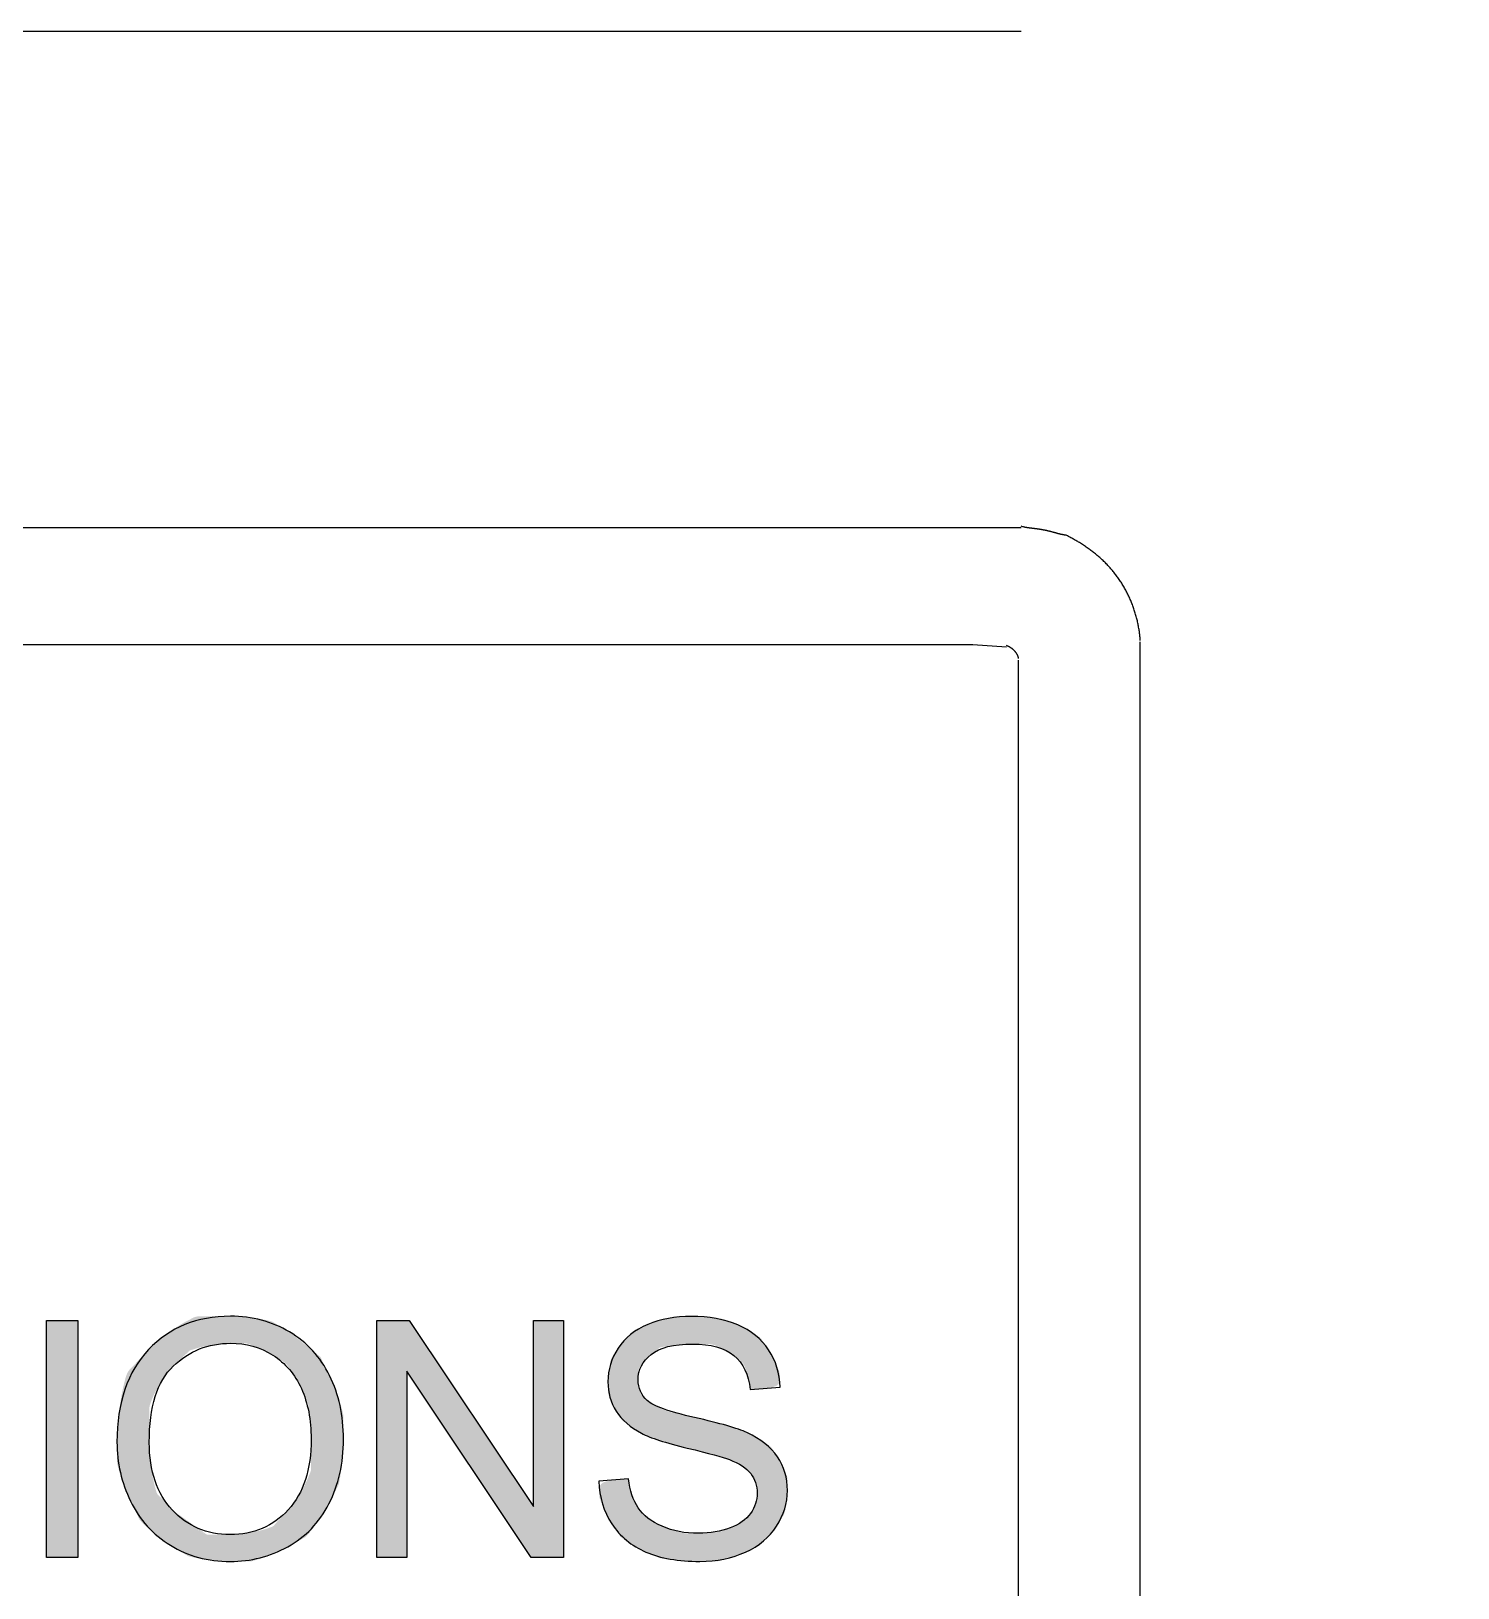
# Model space of a CAD drawing. Extents: x 408 to 498, y 628 to 778.
# Drawn here: x 449.406 to 450.125, y 647.431 to 648.214 of the extents above; entities that cross this region are included whole.
import ezdxf

# ---------------------------------------------------------------- set-up
doc = ezdxf.new("R2010")
doc.units = 0
doc.header["$MEASUREMENT"] = 0
doc.layers.add('1', color=4, linetype='Continuous')

# ---------------------------------------------------------------- blocks, each defined once
blk = doc.blocks.new('HSSCP')
at = {"layer": '1'}
h = blk.add_hatch(color=3, dxfattribs=at)
h.dxf.hatch_style = 2
h.paths.add_polyline_path([(-3.55096, -1.62332), (-3.55096, -1.50402), (-3.53518, -1.50402), (-3.53518, -1.62332)])
h = blk.add_hatch(color=3, dxfattribs=at)
h.dxf.hatch_style = 2
edge = h.paths.add_edge_path()
edge.add_spline(control_points=[(-3.41298, -1.5224), (-3.41298, -1.5224), (-3.41298, -1.5224), (-3.40834, -1.53181), (-3.4037, -1.54123), (-3.40138, -1.5519), (-3.40138, -1.56384), (-3.40138, -1.57593), (-3.40382, -1.58676), (-3.4087, -1.59631), (-3.41359, -1.60586), (-3.42051, -1.61308), (-3.42946, -1.61799), (-3.43841, -1.6229), (-3.44807, -1.62536), (-3.45843, -1.62536), (-3.46966, -1.62536), (-3.4797, -1.62265), (-3.48854, -1.61722), (-3.49738, -1.6118), (-3.50408, -1.60439), (-3.50864, -1.595), (-3.5132, -1.58562), (-3.51548, -1.57569), (-3.51548, -1.56522), (-3.51548, -1.54542), (-3.51016, -1.52991), (-3.49953, -1.51871), (-3.48889, -1.50751), (-3.47517, -1.50191), (-3.45835, -1.50191), (-3.44733, -1.50191), (-3.43741, -1.50454), (-3.42856, -1.5098), (-3.41972, -1.51506), (-3.41298, -1.5224)], knot_values=[-1, 0, 0, 0, 0, 0, 1, 1, 1, 2, 2, 2, 3, 3, 3, 4, 4, 4, 5, 5, 5, 6, 6, 6, 7, 7, 7, 8, 8, 8, 9, 9, 9, 10, 10, 10, 11, 11, 11, 11], degree=3, periodic=0)
edge = h.paths.add_edge_path()
edge.add_spline(control_points=[(-3.47017, -1.61185), (-3.47017, -1.61185), (-3.47017, -1.61185), (-3.45851, -1.61185), (-3.44663, -1.61185), (-3.43685, -1.60767), (-3.42917, -1.59932), (-3.4215, -1.59096), (-3.41766, -1.57911), (-3.41766, -1.56375), (-3.41766, -1.55404), (-3.4193, -1.54557), (-3.42258, -1.53832), (-3.42586, -1.53108), (-3.43066, -1.52547), (-3.43698, -1.52148), (-3.44331, -1.51749), (-3.4504, -1.5155), (-3.45827, -1.5155), (-3.46944, -1.5155), (-3.47906, -1.51933), (-3.48711, -1.52701), (-3.49517, -1.53469), (-3.4992, -1.54751), (-3.4992, -1.56546), (-3.4992, -1.57984), (-3.49533, -1.59117), (-3.4876, -1.59944), (-3.47987, -1.60771), (-3.47017, -1.61185)], knot_values=[-1, 0, 0, 0, 0, 0, 1, 1, 1, 2, 2, 2, 3, 3, 3, 4, 4, 4, 5, 5, 5, 6, 6, 6, 7, 7, 7, 8, 8, 8, 9, 9, 9, 9], degree=3, periodic=0)
h = blk.add_hatch(color=3, dxfattribs=at)
h.dxf.hatch_style = 2
h.paths.add_polyline_path([(-3.38454, -1.62332), (-3.38454, -1.50402), (-3.36834, -1.50402), (-3.30568, -1.59769), (-3.30568, -1.50402), (-3.29054, -1.50402), (-3.29054, -1.62332), (-3.30674, -1.62332), (-3.3694, -1.52957), (-3.3694, -1.62332)])
h = blk.add_hatch(color=3, dxfattribs=at)
h.dxf.hatch_style = 2
edge = h.paths.add_edge_path()
edge.add_spline(control_points=[(-3.18601, -1.56776), (-3.18601, -1.56776), (-3.18601, -1.56776), (-3.18271, -1.57267), (-3.1794, -1.57758), (-3.17774, -1.58323), (-3.17774, -1.58963), (-3.17774, -1.59598), (-3.17956, -1.60196), (-3.18319, -1.60758), (-3.18683, -1.61319), (-3.19205, -1.61756), (-3.19886, -1.62068), (-3.20567, -1.6238), (-3.21333, -1.62536), (-3.22185, -1.62536), (-3.23265, -1.62536), (-3.24169, -1.62379), (-3.24899, -1.62064), (-3.25629, -1.61749), (-3.26201, -1.61276), (-3.26616, -1.60644), (-3.27031, -1.60012), (-3.27249, -1.59297), (-3.27271, -1.58499), (-3.27271, -1.58499), (-3.25782, -1.58369), (-3.25782, -1.58369), (-3.25711, -1.58966), (-3.25547, -1.59456), (-3.2529, -1.59838), (-3.25032, -1.60221), (-3.24632, -1.6053), (-3.24089, -1.60766), (-3.23547, -1.61002), (-3.22936, -1.6112), (-3.22258, -1.6112), (-3.21656, -1.6112), (-3.21124, -1.6103), (-3.20663, -1.60851), (-3.20202, -1.60672), (-3.19859, -1.60427), (-3.19634, -1.60115), (-3.19409, -1.59803), (-3.19296, -1.59462), (-3.19296, -1.59094), (-3.19296, -1.58719), (-3.19404, -1.58392), (-3.19621, -1.58113), (-3.19838, -1.57834), (-3.20197, -1.57599), (-3.20696, -1.57409), (-3.21016, -1.57284), (-3.21724, -1.5709), (-3.2282, -1.56827), (-3.23916, -1.56564), (-3.24683, -1.56316), (-3.25123, -1.56082), (-3.25692, -1.55784), (-3.26117, -1.55414), (-3.26396, -1.54972), (-3.26676, -1.54529), (-3.26815, -1.54034), (-3.26815, -1.53486), (-3.26815, -1.52884), (-3.26645, -1.52321), (-3.26303, -1.51798), (-3.25961, -1.51274), (-3.25462, -1.50877), (-3.24805, -1.50606), (-3.24149, -1.50334), (-3.23419, -1.50199), (-3.22616, -1.50199), (-3.21732, -1.50199), (-3.20952, -1.50341), (-3.20277, -1.50626), (-3.19601, -1.50911), (-3.19082, -1.5133), (-3.18718, -1.51883), (-3.18355, -1.52437), (-3.18159, -1.53063), (-3.18132, -1.53763), (-3.18132, -1.53763), (-3.19646, -1.53877), (-3.19646, -1.53877), (-3.19727, -1.53123), (-3.20003, -1.52553), (-3.20472, -1.52168), (-3.20941, -1.51783), (-3.21634, -1.5159), (-3.22551, -1.5159), (-3.23506, -1.5159), (-3.24202, -1.51765), (-3.24639, -1.52115), (-3.25075, -1.52465), (-3.25294, -1.52887), (-3.25294, -1.53381), (-3.25294, -1.53809), (-3.25139, -1.54162), (-3.2483, -1.54439), (-3.24526, -1.54715), (-3.23733, -1.54999), (-3.22449, -1.55289), (-3.21166, -1.55579), (-3.20286, -1.55833), (-3.19809, -1.5605), (-3.19114, -1.5637), (-3.18601, -1.56776)], knot_values=[-1, 0, 0, 0, 0, 0, 1, 1, 1, 2, 2, 2, 3, 3, 3, 4, 4, 4, 5, 5, 5, 6, 6, 6, 7, 7, 7, 8, 8, 8, 9, 9, 9, 10, 10, 10, 11, 11, 11, 12, 12, 12, 13, 13, 13, 14, 14, 14, 15, 15, 15, 16, 16, 16, 17, 17, 17, 18, 18, 18, 19, 19, 19, 20, 20, 20, 21, 21, 21, 22, 22, 22, 23, 23, 23, 24, 24, 24, 25, 25, 25, 26, 26, 26, 27, 27, 27, 28, 28, 28, 29, 29, 29, 30, 30, 30, 31, 31, 31, 32, 32, 32, 33, 33, 33, 34, 34, 34, 35, 35, 35, 35], degree=3, periodic=0)
at = {"layer": '1', "color": 4}
for points in [[(-3.06004, -0.85496), (-4.00767, -0.85496)], [(-3.06004, -1.10496), (-4.00767, -1.10496)], [(-3.0843, -1.16387), (-3.97934, -1.16385)], [(-3.06735, -1.16501), (-3.0843, -1.16387)], [(-3.00007, -1.73256), (-3, -1.16494)], [(-3, -1.16494), (-3, -1.16239)], [(-3.06132, -1.17327), (-3.06134, -1.17156)], [(-3.06131, -1.70583), (-3.06132, -1.17327)]]:
    blk.add_lwpolyline(points, dxfattribs=at)
at = {"layer": '1', "color": 3}
for points in [[(-3.55096, -1.62332), (-3.55096, -1.50402), (-3.53518, -1.50402), (-3.53518, -1.62332), (-3.55096, -1.62332)], [(-3.38454, -1.62332), (-3.38454, -1.50402), (-3.36834, -1.50402), (-3.30568, -1.59769), (-3.30568, -1.50402), (-3.29054, -1.50402), (-3.29054, -1.62332), (-3.30674, -1.62332), (-3.3694, -1.52957), (-3.3694, -1.62332), (-3.38454, -1.62332)]]:
    blk.add_lwpolyline(points, dxfattribs=at)
at = {"layer": '1', "color": 4}
for points, knots in [([(-3.03723, -1.10866), (-3.03723, -1.10866), (-3.03759, -1.10862), (-3.03759, -1.10862), (-3.03771, -1.10861), (-3.03784, -1.1086), (-3.03796, -1.10858), (-3.03808, -1.10857), (-3.03819, -1.10855), (-3.03832, -1.10853), (-3.03844, -1.10851), (-3.03856, -1.10849), (-3.03868, -1.10847), (-3.0388, -1.10845), (-3.03893, -1.10843), (-3.03905, -1.10841), (-3.03917, -1.10838), (-3.03929, -1.10835), (-3.03942, -1.10834), (-3.03954, -1.10831), (-3.03966, -1.10828), (-3.03978, -1.10826), (-3.0399, -1.10823), (-3.04003, -1.1082), (-3.04015, -1.10817), (-3.04028, -1.10813), (-3.0404, -1.10811), (-3.04052, -1.10808), (-3.04064, -1.10805), (-3.04076, -1.10803), (-3.04089, -1.10798), (-3.04102, -1.10796), (-3.04114, -1.10792), (-3.04126, -1.10789), (-3.04138, -1.10786), (-3.04151, -1.10782), (-3.04163, -1.10779), (-3.04175, -1.10775), (-3.04188, -1.10773), (-3.04201, -1.10769), (-3.04213, -1.10766), (-3.04226, -1.10762), (-3.04238, -1.10759), (-3.0425, -1.10755), (-3.04263, -1.10751), (-3.04275, -1.10748), (-3.04288, -1.10744), (-3.043, -1.10742), (-3.04312, -1.10737), (-3.04325, -1.10735), (-3.04338, -1.10731), (-3.0435, -1.10727), (-3.04363, -1.10724), (-3.04376, -1.1072), (-3.04388, -1.10717), (-3.04401, -1.10713), (-3.04414, -1.1071), (-3.04426, -1.10706), (-3.04439, -1.10704), (-3.04451, -1.10699), (-3.04464, -1.10697), (-3.04476, -1.10693), (-3.04489, -1.1069), (-3.04502, -1.10686), (-3.04514, -1.10683), (-3.04527, -1.1068), (-3.0454, -1.10676), (-3.04552, -1.10674), (-3.04565, -1.10671), (-3.04578, -1.10667), (-3.0459, -1.10664), (-3.04603, -1.10661), (-3.04616, -1.10657), (-3.04628, -1.10655), (-3.04641, -1.10652), (-3.04654, -1.10649), (-3.04666, -1.10647), (-3.04679, -1.10644), (-3.04692, -1.10641), (-3.04704, -1.10637), (-3.04717, -1.10634), (-3.0473, -1.10632), (-3.04743, -1.10629), (-3.04756, -1.10626), (-3.04769, -1.10624), (-3.04781, -1.10621), (-3.04794, -1.10618), (-3.04807, -1.10615), (-3.0482, -1.10614), (-3.04833, -1.10611), (-3.04846, -1.10609), (-3.04858, -1.10606), (-3.04871, -1.10603), (-3.04884, -1.106), (-3.04897, -1.10599), (-3.04909, -1.10596), (-3.04922, -1.10594), (-3.04935, -1.10591), (-3.04948, -1.1059), (-3.04961, -1.10587), (-3.04974, -1.10584), (-3.04987, -1.10583), (-3.04999, -1.1058), (-3.05012, -1.10577), (-3.05025, -1.10576), (-3.05038, -1.10573), (-3.05051, -1.10572), (-3.05064, -1.10569), (-3.05077, -1.10568), (-3.0509, -1.10565), (-3.05103, -1.10564), (-3.05115, -1.10562), (-3.05128, -1.1056), (-3.05141, -1.10558), (-3.05154, -1.10556), (-3.05167, -1.10554), (-3.0518, -1.10553), (-3.05193, -1.1055), (-3.05206, -1.10549), (-3.05219, -1.10548), (-3.05231, -1.10546), (-3.05244, -1.10543), (-3.05257, -1.10542), (-3.0527, -1.10541), (-3.05283, -1.10539), (-3.05296, -1.10538), (-3.05309, -1.10537), (-3.05322, -1.10534), (-3.05334, -1.10533), (-3.05347, -1.10531), (-3.0536, -1.1053), (-3.05373, -1.10529), (-3.05386, -1.10527), (-3.05399, -1.10526), (-3.05412, -1.10524), (-3.05425, -1.10523), (-3.05438, -1.10522), (-3.0545, -1.10519), (-3.05463, -1.10518), (-3.05476, -1.10516), (-3.05489, -1.10515), (-3.05502, -1.10514), (-3.05515, -1.10512), (-3.05528, -1.10511), (-3.05541, -1.10508), (-3.05554, -1.10507), (-3.05566, -1.10506), (-3.05579, -1.10504), (-3.05592, -1.10501), (-3.05605, -1.105), (-3.05618, -1.10499), (-3.05631, -1.10497), (-3.05644, -1.10495), (-3.05656, -1.10493), (-3.05669, -1.10491), (-3.05682, -1.10489), (-3.05695, -1.10487), (-3.05709, -1.10485), (-3.05722, -1.10482), (-3.05735, -1.1048), (-3.05747, -1.10478), (-3.0576, -1.10476), (-3.05773, -1.10473), (-3.05783, -1.10472), (-3.05795, -1.10469), (-3.05806, -1.10468), (-3.05821, -1.10465), (-3.05835, -1.10461), (-3.05849, -1.10458), (-3.05872, -1.10453), (-3.05894, -1.10447), (-3.05916, -1.1044), (-3.05946, -1.10434), (-3.05975, -1.10425), (-3.06004, -1.10417)], [0, 0, 0, 0, 1, 1, 1, 2, 2, 2, 3, 3, 3, 4, 4, 4, 5, 5, 5, 6, 6, 6, 7, 7, 7, 8, 8, 8, 9, 9, 9, 10, 10, 10, 11, 11, 11, 12, 12, 12, 13, 13, 13, 14, 14, 14, 15, 15, 15, 16, 16, 16, 17, 17, 17, 18, 18, 18, 19, 19, 19, 20, 20, 20, 21, 21, 21, 22, 22, 22, 23, 23, 23, 24, 24, 24, 25, 25, 25, 26, 26, 26, 27, 27, 27, 28, 28, 28, 29, 29, 29, 30, 30, 30, 31, 31, 31, 32, 32, 32, 33, 33, 33, 34, 34, 34, 35, 35, 35, 36, 36, 36, 37, 37, 37, 38, 38, 38, 39, 39, 39, 40, 40, 40, 41, 41, 41, 42, 42, 42, 43, 43, 43, 44, 44, 44, 45, 45, 45, 46, 46, 46, 47, 47, 47, 48, 48, 48, 49, 49, 49, 50, 50, 50, 51, 51, 51, 52, 52, 52, 53, 53, 53, 54, 54, 54, 55, 55, 55, 56, 56, 56, 57, 57, 57, 58, 58, 58, 58]), ([(-3, -1.1616), (-3, -1.1616), (-3.00006, -1.16064), (-3.00006, -1.16064), (-3.00008, -1.16031), (-3.00011, -1.15999), (-3.00014, -1.15965), (-3.00017, -1.15932), (-3.0002, -1.15898), (-3.00024, -1.15864), (-3.00028, -1.1583), (-3.00032, -1.15797), (-3.00037, -1.15763), (-3.00041, -1.15729), (-3.00046, -1.15693), (-3.00052, -1.1566), (-3.00057, -1.15624), (-3.00062, -1.15589), (-3.00068, -1.15554), (-3.00075, -1.15519), (-3.00081, -1.15483), (-3.00087, -1.15448), (-3.00094, -1.15413), (-3.00101, -1.15377), (-3.00109, -1.15341), (-3.00116, -1.15306), (-3.00124, -1.15269), (-3.00132, -1.15234), (-3.0014, -1.15197), (-3.00149, -1.15162), (-3.00157, -1.15125), (-3.00166, -1.15089), (-3.00176, -1.15052), (-3.00185, -1.15017), (-3.00195, -1.1498), (-3.00205, -1.14943), (-3.00215, -1.14907), (-3.00225, -1.1487), (-3.00235, -1.14834), (-3.00246, -1.14797), (-3.00258, -1.1476), (-3.00269, -1.14724), (-3.0028, -1.14688), (-3.00292, -1.14652), (-3.00304, -1.14615), (-3.00316, -1.14579), (-3.00329, -1.14542), (-3.00341, -1.14507), (-3.00354, -1.1447), (-3.00367, -1.14433), (-3.0038, -1.14398), (-3.00394, -1.14362), (-3.00408, -1.14326), (-3.00422, -1.1429), (-3.00436, -1.14254), (-3.0045, -1.14219), (-3.00465, -1.14184), (-3.0048, -1.14147), (-3.00495, -1.14112), (-3.00511, -1.14077), (-3.00526, -1.14043), (-3.00542, -1.14008), (-3.00558, -1.13972), (-3.00574, -1.13938), (-3.00591, -1.13903), (-3.00607, -1.13869), (-3.00624, -1.13834), (-3.00641, -1.138), (-3.00659, -1.13766), (-3.00676, -1.13732), (-3.00694, -1.13698), (-3.00711, -1.13664), (-3.0073, -1.13631), (-3.00748, -1.13598), (-3.00766, -1.13564), (-3.00785, -1.1353), (-3.00804, -1.13498), (-3.00823, -1.13465), (-3.00842, -1.13431), (-3.00862, -1.13399), (-3.00882, -1.13366), (-3.00902, -1.13333), (-3.00922, -1.13301), (-3.00942, -1.1327), (-3.00963, -1.13237), (-3.00983, -1.13206), (-3.01004, -1.13173), (-3.01026, -1.13142), (-3.01047, -1.13111), (-3.01069, -1.1308), (-3.0109, -1.13049), (-3.01112, -1.13017), (-3.01135, -1.12986), (-3.01157, -1.12955), (-3.01179, -1.12925), (-3.01202, -1.12894), (-3.01225, -1.12864), (-3.01248, -1.12834), (-3.01271, -1.12803), (-3.01295, -1.12773), (-3.01318, -1.12743), (-3.01342, -1.12715), (-3.01366, -1.12685), (-3.0139, -1.12655), (-3.01415, -1.12627), (-3.01439, -1.12598), (-3.01463, -1.12568), (-3.01489, -1.1254), (-3.01514, -1.12512), (-3.01539, -1.12483), (-3.01565, -1.12456), (-3.0159, -1.12427), (-3.01616, -1.124), (-3.01642, -1.12372), (-3.01668, -1.12345), (-3.01694, -1.12318), (-3.01721, -1.1229), (-3.01748, -1.12263), (-3.01774, -1.12236), (-3.01801, -1.1221), (-3.01828, -1.12183), (-3.01855, -1.12158), (-3.01883, -1.1213), (-3.01911, -1.12105), (-3.01939, -1.12079), (-3.01967, -1.12053), (-3.01995, -1.12029), (-3.02023, -1.12003), (-3.02051, -1.11977), (-3.02081, -1.11953), (-3.02109, -1.11928), (-3.02138, -1.11904), (-3.02167, -1.11879), (-3.02197, -1.11855), (-3.02226, -1.11831), (-3.02256, -1.11806), (-3.02285, -1.11782), (-3.02315, -1.11759), (-3.02345, -1.11736), (-3.02375, -1.11711), (-3.02405, -1.11688), (-3.02436, -1.11665), (-3.02466, -1.11642), (-3.02497, -1.11619), (-3.02528, -1.11596), (-3.02559, -1.11574), (-3.02591, -1.11551), (-3.02622, -1.1153), (-3.02653, -1.11506), (-3.02685, -1.11485), (-3.02716, -1.11463), (-3.02748, -1.11441), (-3.0278, -1.1142), (-3.02812, -1.11399), (-3.02844, -1.11378), (-3.02877, -1.11356), (-3.02909, -1.11336), (-3.02943, -1.11314), (-3.02976, -1.11292), (-3.0301, -1.1127), (-3.03042, -1.1125), (-3.03074, -1.11231), (-3.03107, -1.11211), (-3.03136, -1.11193), (-3.03164, -1.11176), (-3.03193, -1.11158), (-3.03231, -1.11136), (-3.0327, -1.11113), (-3.03308, -1.11093), (-3.03367, -1.11059), (-3.03427, -1.11025), (-3.03487, -1.10994), (-3.03566, -1.1095), (-3.03644, -1.10908), (-3.03723, -1.10866)], [0, 0, 0, 0, 1, 1, 1, 2, 2, 2, 3, 3, 3, 4, 4, 4, 5, 5, 5, 6, 6, 6, 7, 7, 7, 8, 8, 8, 9, 9, 9, 10, 10, 10, 11, 11, 11, 12, 12, 12, 13, 13, 13, 14, 14, 14, 15, 15, 15, 16, 16, 16, 17, 17, 17, 18, 18, 18, 19, 19, 19, 20, 20, 20, 21, 21, 21, 22, 22, 22, 23, 23, 23, 24, 24, 24, 25, 25, 25, 26, 26, 26, 27, 27, 27, 28, 28, 28, 29, 29, 29, 30, 30, 30, 31, 31, 31, 32, 32, 32, 33, 33, 33, 34, 34, 34, 35, 35, 35, 36, 36, 36, 37, 37, 37, 38, 38, 38, 39, 39, 39, 40, 40, 40, 41, 41, 41, 42, 42, 42, 43, 43, 43, 44, 44, 44, 45, 45, 45, 46, 46, 46, 47, 47, 47, 48, 48, 48, 49, 49, 49, 50, 50, 50, 51, 51, 51, 52, 52, 52, 53, 53, 53, 54, 54, 54, 55, 55, 55, 56, 56, 56, 57, 57, 57, 58, 58, 58, 58]), ([(-3.06134, -1.17077), (-3.06134, -1.17077), (-3.06135, -1.17059), (-3.06135, -1.17059), (-3.06135, -1.17053), (-3.06136, -1.17046), (-3.06137, -1.1704), (-3.06137, -1.17034), (-3.06138, -1.17028), (-3.06139, -1.17021), (-3.06141, -1.17016), (-3.06142, -1.17009), (-3.06144, -1.17002), (-3.06145, -1.16997), (-3.06146, -1.1699), (-3.06148, -1.16983), (-3.0615, -1.16978), (-3.06152, -1.16971), (-3.06154, -1.16964), (-3.06156, -1.16959), (-3.06158, -1.16952), (-3.0616, -1.16945), (-3.06163, -1.1694), (-3.06165, -1.16933), (-3.06168, -1.16926), (-3.06171, -1.16921), (-3.06173, -1.16914), (-3.06177, -1.16907), (-3.06179, -1.16901), (-3.06183, -1.16895), (-3.06186, -1.16888), (-3.06189, -1.16882), (-3.06192, -1.16876), (-3.06196, -1.16869), (-3.06199, -1.16863), (-3.06203, -1.16857), (-3.06207, -1.1685), (-3.06211, -1.16844), (-3.06215, -1.16838), (-3.06219, -1.16831), (-3.06223, -1.16825), (-3.06227, -1.16819), (-3.06231, -1.16812), (-3.06235, -1.16806), (-3.0624, -1.168), (-3.06244, -1.16793), (-3.06249, -1.16787), (-3.06253, -1.16781), (-3.06258, -1.16774), (-3.06262, -1.16769), (-3.06268, -1.16762), (-3.06272, -1.16757), (-3.06277, -1.1675), (-3.06283, -1.16745), (-3.06287, -1.16738), (-3.06293, -1.16732), (-3.06298, -1.16726), (-3.06303, -1.1672), (-3.06308, -1.16713), (-3.06314, -1.16708), (-3.06319, -1.16701), (-3.06325, -1.16696), (-3.06331, -1.1669), (-3.06337, -1.16684), (-3.06342, -1.16678), (-3.06348, -1.16673), (-3.06354, -1.16667), (-3.0636, -1.16661), (-3.06366, -1.16655), (-3.06372, -1.1665), (-3.06378, -1.16644), (-3.06384, -1.16638), (-3.0639, -1.16632), (-3.06396, -1.16627), (-3.06403, -1.16621), (-3.06409, -1.16616), (-3.06416, -1.1661), (-3.06422, -1.16605), (-3.06429, -1.166), (-3.06435, -1.16594), (-3.06442, -1.16589), (-3.06449, -1.16585), (-3.06455, -1.16579), (-3.06462, -1.16574), (-3.06469, -1.16568), (-3.06476, -1.16563), (-3.06483, -1.16559), (-3.06489, -1.16553), (-3.06497, -1.16548), (-3.06504, -1.16544), (-3.0651, -1.16538), (-3.06518, -1.16534), (-3.06525, -1.16529), (-3.06532, -1.16525), (-3.06539, -1.16521), (-3.06546, -1.16515), (-3.06554, -1.16511), (-3.06561, -1.16507), (-3.06569, -1.16502), (-3.06576, -1.16498), (-3.06584, -1.16494), (-3.0659, -1.1649), (-3.06598, -1.16486), (-3.06604, -1.16482), (-3.06611, -1.16479), (-3.06618, -1.16475), (-3.06626, -1.16471), (-3.06635, -1.16467), (-3.06643, -1.16463), (-3.06656, -1.16456), (-3.06669, -1.1645), (-3.06683, -1.16445), (-3.067, -1.16437), (-3.06717, -1.16429), (-3.06735, -1.16422)], [0, 0, 0, 0, 1, 1, 1, 2, 2, 2, 3, 3, 3, 4, 4, 4, 5, 5, 5, 6, 6, 6, 7, 7, 7, 8, 8, 8, 9, 9, 9, 10, 10, 10, 11, 11, 11, 12, 12, 12, 13, 13, 13, 14, 14, 14, 15, 15, 15, 16, 16, 16, 17, 17, 17, 18, 18, 18, 19, 19, 19, 20, 20, 20, 21, 21, 21, 22, 22, 22, 23, 23, 23, 24, 24, 24, 25, 25, 25, 26, 26, 26, 27, 27, 27, 28, 28, 28, 29, 29, 29, 30, 30, 30, 31, 31, 31, 32, 32, 32, 33, 33, 33, 34, 34, 34, 35, 35, 35, 36, 36, 36, 37, 37, 37, 38, 38, 38, 38])]:
    blk.add_open_spline(points, degree=3, knots=knots, dxfattribs=at)
at = {"layer": '1', "color": 3}
for points, knots in [([(-3.51548, -1.56522), (-3.51548, -1.54542), (-3.51016, -1.52991), (-3.49953, -1.51871), (-3.48889, -1.50751), (-3.47517, -1.50191), (-3.45835, -1.50191), (-3.44733, -1.50191), (-3.43741, -1.50454), (-3.42856, -1.5098), (-3.41972, -1.51506), (-3.41298, -1.5224), (-3.40834, -1.53181), (-3.4037, -1.54123), (-3.40138, -1.5519), (-3.40138, -1.56384), (-3.40138, -1.57593), (-3.40382, -1.58676), (-3.4087, -1.59631), (-3.41359, -1.60586), (-3.42051, -1.61308), (-3.42946, -1.61799), (-3.43841, -1.6229), (-3.44807, -1.62536), (-3.45843, -1.62536), (-3.46966, -1.62536), (-3.4797, -1.62265), (-3.48854, -1.61722), (-3.49738, -1.6118), (-3.50408, -1.60439), (-3.50864, -1.595), (-3.5132, -1.58562), (-3.51548, -1.57569), (-3.51548, -1.56522)], [0, 0, 0, 0, 1, 1, 1, 2, 2, 2, 3, 3, 3, 4, 4, 4, 5, 5, 5, 6, 6, 6, 7, 7, 7, 8, 8, 8, 9, 9, 9, 10, 10, 10, 11, 11, 11, 11]), ([(-3.27271, -1.58499), (-3.27271, -1.58499), (-3.25782, -1.58369), (-3.25782, -1.58369), (-3.25711, -1.58966), (-3.25547, -1.59456), (-3.2529, -1.59838), (-3.25032, -1.60221), (-3.24632, -1.6053), (-3.24089, -1.60766), (-3.23547, -1.61002), (-3.22936, -1.6112), (-3.22258, -1.6112), (-3.21656, -1.6112), (-3.21124, -1.6103), (-3.20663, -1.60851), (-3.20202, -1.60672), (-3.19859, -1.60427), (-3.19634, -1.60115), (-3.19409, -1.59803), (-3.19296, -1.59462), (-3.19296, -1.59094), (-3.19296, -1.58719), (-3.19404, -1.58392), (-3.19621, -1.58113), (-3.19838, -1.57834), (-3.20197, -1.57599), (-3.20696, -1.57409), (-3.21016, -1.57284), (-3.21724, -1.5709), (-3.2282, -1.56827), (-3.23916, -1.56564), (-3.24683, -1.56316), (-3.25123, -1.56082), (-3.25692, -1.55784), (-3.26117, -1.55414), (-3.26396, -1.54972), (-3.26676, -1.54529), (-3.26815, -1.54034), (-3.26815, -1.53486), (-3.26815, -1.52884), (-3.26645, -1.52321), (-3.26303, -1.51798), (-3.25961, -1.51274), (-3.25462, -1.50877), (-3.24805, -1.50606), (-3.24149, -1.50334), (-3.23419, -1.50199), (-3.22616, -1.50199), (-3.21732, -1.50199), (-3.20952, -1.50341), (-3.20277, -1.50626), (-3.19601, -1.50911), (-3.19082, -1.5133), (-3.18718, -1.51883), (-3.18355, -1.52437), (-3.18159, -1.53063), (-3.18132, -1.53763), (-3.18132, -1.53763), (-3.19646, -1.53877), (-3.19646, -1.53877), (-3.19727, -1.53123), (-3.20003, -1.52553), (-3.20472, -1.52168), (-3.20941, -1.51783), (-3.21634, -1.5159), (-3.22551, -1.5159), (-3.23506, -1.5159), (-3.24202, -1.51765), (-3.24639, -1.52115), (-3.25075, -1.52465), (-3.25294, -1.52887), (-3.25294, -1.53381), (-3.25294, -1.53809), (-3.25139, -1.54162), (-3.2483, -1.54439), (-3.24526, -1.54715), (-3.23733, -1.54999), (-3.22449, -1.55289), (-3.21166, -1.55579), (-3.20286, -1.55833), (-3.19809, -1.5605), (-3.19114, -1.5637), (-3.18601, -1.56776), (-3.18271, -1.57267), (-3.1794, -1.57758), (-3.17774, -1.58323), (-3.17774, -1.58963), (-3.17774, -1.59598), (-3.17956, -1.60196), (-3.18319, -1.60758), (-3.18683, -1.61319), (-3.19205, -1.61756), (-3.19886, -1.62068), (-3.20567, -1.6238), (-3.21333, -1.62536), (-3.22185, -1.62536), (-3.23265, -1.62536), (-3.24169, -1.62379), (-3.24899, -1.62064), (-3.25629, -1.61749), (-3.26201, -1.61276), (-3.26616, -1.60644), (-3.27031, -1.60012), (-3.27249, -1.59297), (-3.27271, -1.58499)], [0, 0, 0, 0, 1, 1, 1, 2, 2, 2, 3, 3, 3, 4, 4, 4, 5, 5, 5, 6, 6, 6, 7, 7, 7, 8, 8, 8, 9, 9, 9, 10, 10, 10, 11, 11, 11, 12, 12, 12, 13, 13, 13, 14, 14, 14, 15, 15, 15, 16, 16, 16, 17, 17, 17, 18, 18, 18, 19, 19, 19, 20, 20, 20, 21, 21, 21, 22, 22, 22, 23, 23, 23, 24, 24, 24, 25, 25, 25, 26, 26, 26, 27, 27, 27, 28, 28, 28, 29, 29, 29, 30, 30, 30, 31, 31, 31, 32, 32, 32, 33, 33, 33, 34, 34, 34, 35, 35, 35, 35]), ([(-3.4992, -1.56546), (-3.4992, -1.57984), (-3.49533, -1.59117), (-3.4876, -1.59944), (-3.47987, -1.60771), (-3.47017, -1.61185), (-3.45851, -1.61185), (-3.44663, -1.61185), (-3.43685, -1.60767), (-3.42917, -1.59932), (-3.4215, -1.59096), (-3.41766, -1.57911), (-3.41766, -1.56375), (-3.41766, -1.55404), (-3.4193, -1.54557), (-3.42258, -1.53832), (-3.42586, -1.53108), (-3.43066, -1.52547), (-3.43698, -1.52148), (-3.44331, -1.51749), (-3.4504, -1.5155), (-3.45827, -1.5155), (-3.46944, -1.5155), (-3.47906, -1.51933), (-3.48711, -1.52701), (-3.49517, -1.53469), (-3.4992, -1.54751), (-3.4992, -1.56546)], [0, 0, 0, 0, 1, 1, 1, 2, 2, 2, 3, 3, 3, 4, 4, 4, 5, 5, 5, 6, 6, 6, 7, 7, 7, 8, 8, 8, 9, 9, 9, 9])]:
    blk.add_open_spline(points, degree=3, knots=knots, dxfattribs=at)
blk = doc.blocks.new('2018 PULSE')
at = {"layer": '1'}
blk.add_spline([(2.5852, 55.26632), (2.5249, 39.18452), (2.97082, 19.89641), (3.16656, 17.11899), (3.33684, 14.74862), (4.07602, 12.49387), (5.01277, 11.21992), (8.53493, 7.69777), (11.40479, 4.82793), (14.82363, 3.18216), (18.65828, 2.84542), (22.95832, 2.67734), (28.26228, 2.51556), (33.78755, 2.40379), (34.69356, 2.54063), (35.63214, 3.13964), (37.01661, 4.48598), (38.1753, 5.61566), (38.90837, 6.24644), (39.74238, 6.57419), (40.50957, 6.68661), (41.60131, 6.68041), (43.17539, 6.66718), (48.96743, 6.68159)], degree=3, dxfattribs=at)
at = {"layer": '1', "color": 3}
blk.add_blockref('HSSCP', (44.66425, 3.92399), dxfattribs=at)

msp = doc.modelspace()

# ---------------------------------------------------------------- block references
at = {"layer": '1'}
msp.add_blockref('2018 PULSE', (408.30068, 645.14522), dxfattribs=at)

doc.saveas('drawing.dxf')
